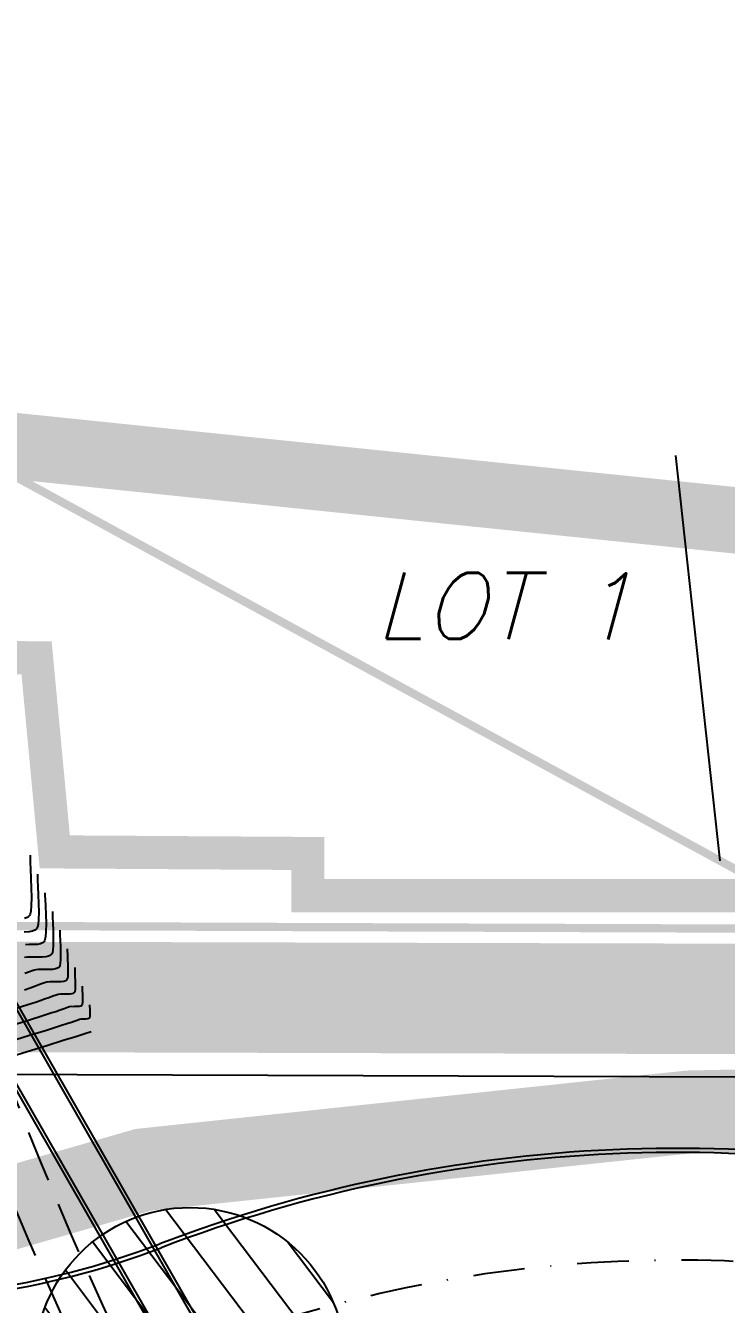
# Model space of a CAD drawing. Header units: feet. Extents: x 26064 to 27719, y 16802 to 28989.
# Drawn here: x 26359.4 to 26443.9, y 17973.6 to 18128 of the extents above; entities that cross this region are included whole.
import ezdxf
from ezdxf.enums import TextEntityAlignment as Align

# ---------------------------------------------------------------- set-up
doc = ezdxf.new("R2010")
doc.units = ezdxf.units.FT
doc.header["$LTSCALE"] = 50
doc.header["$MEASUREMENT"] = 0
for name, pattern in [('BORDER', [1.5, 1, -0.1, 0.1, -0.1, 0.1, -0.1]), ('CENTERPL', [0.25, 0.125, -0.0625, 0, -0.0625]), ('DASHED', [0.75, 0.5, -0.25]), ('HIDDEN', [0.375, 0.25, -0.125]), ('HIDDEN2', [0.1875, 0.125, -0.0625]), ('HIDN25', [0.0938, 0.0625, -0.0313]), ('PHANTOM', [2.5, 1.25, -0.25, 0.25, -0.25, 0.25, -0.25])]:
    doc.linetypes.add(name, pattern=pattern)
for name, color, linetype in [('CL-ROADS', 9, 'CENTERPL'), ('CONT-MJR', 160, 'HIDDEN'), ('CONT-MNR', 55, 'HIDN25'), ('CURB-B', 4, 'Continuous'), ('CURB-F', 32, 'Continuous'), ('DEMO-STORM SEWER', 13, 'HIDDEN2'), ('DEMO-UTILITY', 1, 'Continuous'), ('FENCES-OTHER', 6, 'FENCE-WOOD'), ('INLET PROTECTION', 1, 'HIDDEN'), ('s-adjacent', 252, 'BORDER'), ('s-adjacent-txt-100', 251, 'Continuous'), ('s-adjoiners', 1, 'PHANTOM'), ('SD-INNER', 51, 'Continuous'), ('SD-OUTER', 6, 'Continuous'), ('SILT FENCE', 200, 'Continuous'), ('SILT_FENCE', 1, 'HIDDEN'), ('WATER', 5, 'Continuous')]:
    doc.layers.add(name, color=color, linetype=linetype)
doc.styles.add('ls80', font='simplex', dxfattribs={"oblique": 15, "height": 4})
doc.linetypes.add('FENCE-WOOD', pattern='A,1,0,[132,ltypeshp.shx,S=0.05,R=0,X=0,Y=0],-0.1', length=1.1)

msp = doc.modelspace()

# ---------------------------------------------------------------- hatches: boundary and pattern name
at = {"layer": 'INLET PROTECTION', "linetype": 'Continuous'}
h = msp.add_hatch(dxfattribs=at)
h.set_pattern_fill('ANSI31', scale=37.499998, angle=262.0889784, style=0)
h.set_pattern_definition([(307.088978, (50489.774, -5291.332), (3.7392183, 2.82681806), [])])
edge = h.paths.add_edge_path()
edge.add_arc((26379.21157, 17966.54427), 18.75, 0, 360)

# ---------------------------------------------------------------- linework, layer by layer
at = {"layer": 'CL-ROADS', "color": 7}
for centre, radius, start, end in [((26437.92209, 17818.04335), 160.89772, 74.1126687, 110.9545899), ((26339.98576, 18073.79035), 112.96, 239.7533771, 290.9528375), ((26386.2222, 18094.0347), 147.9428, 276.1868117, 306.342412)]:
    msp.add_arc(centre, radius, start, end, dxfattribs=at)
at = {"layer": 'CONT-MJR', "color": 7}
for p, q in [((26362.58804, 18021.04169, 610), (26362.58745, 18020.94695, 610)), ((26362.58745, 18020.94695, 610), (26362.59078, 18020.72205, 610)), ((26362.59078, 18020.72205, 610), (26362.60484, 18020.30842, 610)), ((26362.60484, 18020.30842, 610), (26362.63412, 18019.64876, 610)), ((26362.63412, 18019.64876, 610), (26362.67404, 18018.72373, 610)), ((26362.67404, 18018.72373, 610), (26362.69997, 18017.7822, 610)), ((26362.69997, 18017.7822, 610), (26362.693, 18016.92608, 610)), ((26362.45363, 18015.82443, 610), (26362.335, 18015.73512, 610)), ((26362.50459, 18015.87768, 610), (26362.45363, 18015.82443, 610)), ((26362.53708, 18015.92557, 610), (26362.50459, 18015.87768, 610)), ((26362.5919, 18016.06502, 610), (26362.53708, 18015.92557, 610)), ((26362.651, 18016.37116, 610), (26362.5919, 18016.06502, 610)), ((26362.693, 18016.92608, 610), (26362.651, 18016.37116, 610)), ((26359.55886, 18015.52818, 610), (26359.20761, 18015.489, 610)), ((26359.86797, 18015.52458, 610), (26359.55886, 18015.52818, 610)), ((26360.17915, 18015.5131, 610), (26359.86797, 18015.52458, 610)), ((26360.53661, 18015.52868, 610), (26360.17915, 18015.5131, 610)), ((26360.90532, 18015.54081, 610), (26360.53661, 18015.52868, 610)), ((26361.34195, 18015.53992, 610), (26360.90532, 18015.54081, 610)), ((26361.79102, 18015.56786, 610), (26361.34195, 18015.53992, 610)), ((26362.12196, 18015.63911, 610), (26361.79102, 18015.56786, 610)), ((26362.335, 18015.73512, 610), (26362.12196, 18015.63911, 610)), ((26367.07323, 18009.74854, 615), (26367.07322, 18009.69505, 615)), ((26367.07322, 18009.69505, 615), (26367.07706, 18009.557, 615)), ((26366.87188, 18008.07073, 615), (26366.64361, 18008.05481, 615)), ((26367.04754, 18008.15903, 615), (26366.87188, 18008.07073, 615)), ((26367.10273, 18008.42364, 615), (26367.04754, 18008.15903, 615)), ((26367.07706, 18009.557, 615), (26367.08867, 18009.29244, 615)), ((26367.08867, 18009.29244, 615), (26367.10459, 18008.88883, 615)), ((26367.10459, 18008.88883, 615), (26367.10273, 18008.42364, 615)), ((26361.86777, 18006.68445, 615), (26359.83299, 18006.04579, 615)), ((26363.43907, 18007.17828, 615), (26361.86777, 18006.68445, 615)), ((26364.46948, 18007.50277, 615), (26363.43907, 18007.17828, 615)), ((26364.88159, 18007.63339, 615), (26364.46948, 18007.50277, 615)), ((26365.23445, 18007.75725, 615), (26364.88159, 18007.63339, 615)), ((26365.57121, 18007.88269, 615), (26365.23445, 18007.75725, 615)), ((26365.85095, 18007.98498, 615), (26365.57121, 18007.88269, 615)), ((26366.03271, 18008.03939, 615), (26365.85095, 18007.98498, 615)), ((26366.23597, 18008.05034, 615), (26366.03271, 18008.03939, 615)), ((26366.44179, 18008.0516, 615), (26366.23597, 18008.05034, 615)), ((26366.64361, 18008.05481, 615), (26366.44179, 18008.0516, 615)), ((26359.83299, 18006.04579, 615), (26357.41213, 18005.28684, 615))]:
    msp.add_line(p, q, dxfattribs=at)
at = {"layer": 'CONT-MNR', "color": 7}
for p, q in [((26359.89693, 18027.81758, 607), (26359.89607, 18027.70121, 607)), ((26359.89933, 18027.42965, 607), (26359.91454, 18026.93689, 607)), ((26359.94807, 18026.15289, 607), (26359.99834, 18025.03837, 607)), ((26360.79613, 18025.20896, 608), (26360.80985, 18024.76441, 608)), ((26359.99834, 18025.03837, 607), (26360.04115, 18023.86455, 607)), ((26360.80985, 18024.76441, 608), (26360.8401, 18024.05709, 608)), ((26360.8401, 18024.05709, 608), (26360.88545, 18023.05158, 608)), ((26360.05855, 18022.72807, 607), (26360.03259, 18021.72555, 607)), ((26361.71012, 18022.46554, 609), (26361.74346, 18021.71455, 609)), ((26359.77883, 18020.50888, 607), (26359.7067, 18020.43351, 607)), ((26359.81933, 18020.56701, 607), (26359.77883, 18020.50888, 607)), ((26359.96855, 18021.08492, 607), (26359.88925, 18020.73104, 607)), ((26360.93977, 18020.96727, 608), (26360.91636, 18020.06281, 608)), ((26361.74346, 18021.71455, 609), (26361.78891, 18020.66146, 609)), ((26361.78891, 18020.66146, 609), (26361.81843, 18019.58959, 609)), ((26359.5388, 18020.30711, 607), (26359.23727, 18020.17121, 607)), ((26360.68742, 18018.96515, 608), (26360.62234, 18018.89715, 608)), ((26360.91636, 18020.06281, 608), (26360.85858, 18019.48484, 608)), ((26361.81049, 18018.61495, 609), (26361.76268, 18017.9832, 609)), ((26363.48457, 18018.70143, 611), (26363.48744, 18018.50767, 611)), ((26363.52478, 18017.58296, 611), (26363.55917, 18016.78599, 611)), ((26360.2724, 18017.03689, 609), (26359.77533, 18017.0379, 609)), ((26360.78364, 18017.0687, 609), (26360.2724, 18017.03689, 609)), ((26364.38212, 18016.52443, 612), (26364.38173, 18016.44363, 612)), ((26364.39896, 18015.88213, 612), (26364.42534, 18015.30007, 612)), ((26363.41318, 18014.33395, 611), (26363.35751, 18014.2774, 611)), ((26363.53932, 18014.75911, 611), (26363.4884, 18014.49536, 611)), ((26364.4558, 18014.50472, 612), (26364.46318, 18013.74329, 612)), ((26365.27915, 18014.2658, 613), (26365.27884, 18014.20047, 613)), ((26360.26958, 18013.91585, 611), (26359.82768, 18013.76281, 611)), ((26361.71765, 18014.03326, 611), (26361.40967, 18014.01985, 611)), ((26364.27505, 18012.74276, 612), (26364.16323, 18012.66688, 612)), ((26364.34894, 18012.83168, 612), (26364.32177, 18012.79022, 612)), ((26364.43787, 18013.23719, 612), (26364.39336, 18012.95705, 612)), ((26365.29277, 18013.74647, 613), (26365.3141, 18013.27584, 613)), ((26359.89646, 18011.78597, 612), (26359.23335, 18011.55534, 612)), ((26361.13779, 18012.24692, 612), (26360.54769, 18012.02642, 612)), ((26362.26796, 18012.53881, 612), (26361.93765, 18012.50915, 612)), ((26363.64479, 18012.55158, 612), (26363.2412, 18012.54616, 612)), ((26364.16323, 18012.66688, 612), (26363.95898, 18012.59356, 612)), ((26365.19258, 18011.20812, 613), (26365.10217, 18011.14676, 613)), ((26365.32423, 18011.60789, 613), (26365.28825, 18011.38138, 613)), ((26365.3447, 18012.0171, 613), (26365.32423, 18011.60789, 613)), ((26360.65389, 18010.09641, 613), (26359.62766, 18009.76106, 613)), ((26361.65226, 18010.4345, 613), (26361.1161, 18010.24802, 613)), ((26364.35666, 18011.04915, 613), (26364.07972, 18011.04243, 613)), ((26364.93702, 18011.08748, 613), (26364.68298, 18011.05354, 613)), ((26366.18987, 18009.83519, 614), (26366.15882, 18009.73455, 614)), ((26366.21123, 18011.05739, 614), (26366.22696, 18010.47173, 614)), ((26366.22696, 18010.47173, 614), (26366.21755, 18010.06383, 614)), ((26362.53956, 18008.79261, 614), (26361.45422, 18008.44478, 614)), ((26362.99884, 18008.94071, 614), (26362.53956, 18008.79261, 614)), ((26363.5104, 18009.12028, 614), (26362.99884, 18008.94071, 614)), ((26365.26075, 18009.54702, 614), (26365.05363, 18009.5412, 614)), ((26365.55334, 18009.55166, 614), (26365.26075, 18009.54702, 614)), ((26365.82052, 18009.5645, 614), (26365.55334, 18009.55166, 614)), ((26359.82628, 18007.92442, 614), (26357.73915, 18007.25872, 614)), ((26365.4176, 18005.90854, 616), (26363.90238, 18005.4399, 616)), ((26359.54781, 18004.09388, 616), (26356.85228, 18003.26092, 616)), ((26361.92181, 18004.82761, 616), (26359.54781, 18004.09388, 616))]:
    msp.add_line(p, q, dxfattribs=at)
at = {"layer": 'CONT-MNR', "color": 7, "extrusion": (0.999928, 0.012, 0)}
for p, q in [((26359.89607, 18027.70121, 607), (26359.89933, 18027.42965, 607)), ((26360.79319, 18025.45396, 608), (26360.79613, 18025.20896, 608))]:
    msp.add_line(p, q, dxfattribs=at)
at = {"layer": 'CONT-MNR', "color": 7, "extrusion": (0.999087, 0.042725, 0)}
msp.add_line((26359.91454, 18026.93689, 607), (26359.94807, 18026.15289, 607), dxfattribs=at)
at = {"layer": 'CONT-MNR', "color": 7, "extrusion": (0.999972, -0.007443, 0)}
msp.add_line((26360.79397, 18025.55895, 608), (26360.79319, 18025.45396, 608), dxfattribs=at)
at = {"layer": 'CONT-MNR', "color": 7, "extrusion": (0.999883, 0.015309, 0)}
for p, q in [((26360.04115, 18023.86455, 607), (26360.05855, 18022.72807, 607)), ((26360.92408, 18021.99259, 608), (26360.93977, 18020.96727, 608))]:
    msp.add_line(p, q, dxfattribs=at)
at = {"layer": 'CONT-MNR', "color": 7, "extrusion": (0.999336, 0.036446, 0)}
msp.add_line((26360.88545, 18023.05158, 608), (26360.92408, 18021.99259, 608), dxfattribs=at)
at = {"layer": 'CONT-MNR', "color": 7, "extrusion": (0.99998, -0.006315, 0)}
for p, q in [((26361.69101, 18023.30032, 609), (26361.69033, 18023.19246, 609)), ((26363.48508, 18018.78306, 611), (26363.48457, 18018.70143, 611))]:
    msp.add_line(p, q, dxfattribs=at)
at = {"layer": 'CONT-MNR', "color": 7, "extrusion": (0.99989, 0.014823, 0)}
msp.add_line((26361.69033, 18023.19246, 609), (26361.69412, 18022.93643, 609), dxfattribs=at)
at = {"layer": 'CONT-MNR', "color": 7, "extrusion": (0.999423, 0.033962, 0)}
for p, q in [((26361.69412, 18022.93643, 609), (26361.71012, 18022.46554, 609)), ((26363.48744, 18018.50767, 611), (26363.49955, 18018.1513, 611))]:
    msp.add_line(p, q, dxfattribs=at)
at = {"layer": 'CONT-MNR', "color": 7, "extrusion": (0.601455, -0.798906, 0)}
msp.add_line((26359.7067, 18020.43351, 607), (26359.5388, 18020.30711, 607), dxfattribs=at)
at = {"layer": 'CONT-MNR', "color": 7, "extrusion": (0.919922, -0.392101, 0)}
for p, q in [((26359.88925, 18020.73104, 607), (26359.81933, 18020.56701, 607)), ((26360.78703, 18019.16558, 608), (26360.72396, 18019.01759, 608))]:
    msp.add_line(p, q, dxfattribs=at)
at = {"layer": 'CONT-MNR', "color": 7, "extrusion": (0.995041, -0.099468, 0)}
msp.add_line((26360.03259, 18021.72555, 607), (26359.96855, 18021.08492, 607), dxfattribs=at)
at = {"layer": 'CONT-MNR', "color": 7, "extrusion": (-0.601455, 0.798906, 0)}
for p, q in [((26360.62234, 18018.89715, 608), (26360.47086, 18018.78311, 608)), ((26361.53799, 18017.36079, 609), (26361.40293, 18017.25912, 609))]:
    msp.add_line(p, q, dxfattribs=at)
at = {"layer": 'CONT-MNR', "color": 7, "extrusion": (0.820492, -0.571657, 0)}
msp.add_line((26360.72396, 18019.01759, 608), (26360.68742, 18018.96515, 608), dxfattribs=at)
at = {"layer": 'CONT-MNR', "color": 7, "extrusion": (0.975796, -0.218681, 0)}
msp.add_line((26360.85858, 18019.48484, 608), (26360.78703, 18019.16558, 608), dxfattribs=at)
at = {"layer": 'CONT-MNR', "color": 7, "extrusion": (0.999967, -0.008148, 0)}
for p, q in [((26361.81843, 18019.58959, 609), (26361.81049, 18018.61495, 609)), ((26363.58152, 18015.97481, 611), (26363.57551, 18015.23721, 611))]:
    msp.add_line(p, q, dxfattribs=at)
at = {"layer": 'CONT-MNR', "color": 7, "extrusion": (0.06211, -0.998069, 0)}
msp.add_line((26359.77627, 18018.56954, 608), (26359.20286, 18018.53386, 608), dxfattribs=at)
at = {"layer": 'CONT-MNR', "color": 7, "extrusion": (0.210463, -0.977602, 0)}
for p, q in [((26360.19883, 18018.66051, 608), (26359.77627, 18018.56954, 608)), ((26361.16039, 18017.14981, 609), (26360.78364, 18017.0687, 609))]:
    msp.add_line(p, q, dxfattribs=at)
at = {"layer": 'CONT-MNR', "color": 7, "extrusion": (-0.410886, 0.911687, 0)}
msp.add_line((26360.47086, 18018.78311, 608), (26360.19883, 18018.66051, 608), dxfattribs=at)
at = {"layer": 'CONT-MNR', "color": 7, "extrusion": (0.722441, -0.691432, 0)}
msp.add_line((26361.596, 18017.42141, 609), (26361.53799, 18017.36079, 609), dxfattribs=at)
at = {"layer": 'CONT-MNR', "color": 7, "extrusion": (0.827541, -0.561406, 0)}
for p, q in [((26361.63299, 18017.47593, 609), (26361.596, 18017.42141, 609)), ((26363.44117, 18014.37521, 611), (26363.41318, 18014.33395, 611))]:
    msp.add_line(p, q, dxfattribs=at)
at = {"layer": 'CONT-MNR', "color": 7, "extrusion": (0.930677, -0.365842, 0)}
for p, q in [((26361.6954, 18017.63469, 609), (26361.63299, 18017.47593, 609)), ((26363.4884, 18014.49536, 611), (26363.44117, 18014.37521, 611))]:
    msp.add_line(p, q, dxfattribs=at)
at = {"layer": 'CONT-MNR', "color": 7, "extrusion": (0.981869, -0.189559, 0)}
msp.add_line((26361.76268, 18017.9832, 609), (26361.6954, 18017.63469, 609), dxfattribs=at)
at = {"layer": 'CONT-MNR', "color": 7, "extrusion": (0.999016, 0.044348, 0)}
msp.add_line((26363.49955, 18018.1513, 611), (26363.52478, 18017.58296, 611), dxfattribs=at)
at = {"layer": 'CONT-MNR', "color": 7, "extrusion": (0.032876, -0.999459, 0)}
msp.add_line((26359.77533, 18017.0379, 609), (26359.35558, 18017.02409, 609), dxfattribs=at)
at = {"layer": 'CONT-MNR', "color": 7, "extrusion": (0.410886, -0.911687, 0)}
msp.add_line((26361.40293, 18017.25912, 609), (26361.16039, 18017.14981, 609), dxfattribs=at)
at = {"layer": 'CONT-MNR', "color": 7, "extrusion": (0.999621, 0.027536, 0)}
msp.add_line((26363.55917, 18016.78599, 611), (26363.58152, 18015.97481, 611), dxfattribs=at)
at = {"layer": 'CONT-MNR', "color": 7, "extrusion": (0.999833, 0.018249, 0)}
for p, q in [((26364.38173, 18016.44363, 612), (26364.3853, 18016.24773, 612)), ((26365.27884, 18014.20047, 613), (26365.28173, 18014.04207, 613))]:
    msp.add_line(p, q, dxfattribs=at)
at = {"layer": 'CONT-MNR', "color": 7, "extrusion": (0.999303, 0.037323, 0)}
for p, q in [((26364.3853, 18016.24773, 612), (26364.39896, 18015.88213, 612)), ((26365.28173, 18014.04207, 613), (26365.29277, 18013.74647, 613))]:
    msp.add_line(p, q, dxfattribs=at)
at = {"layer": 'CONT-MNR', "color": 7, "extrusion": (-0.56153, 0.827456, 0)}
msp.add_line((26363.35751, 18014.2774, 611), (26363.22429, 18014.18699, 611), dxfattribs=at)
at = {"layer": 'CONT-MNR', "color": 7, "extrusion": (0.997148, -0.075467, 0)}
msp.add_line((26363.57551, 18015.23721, 611), (26363.53932, 18014.75911, 611), dxfattribs=at)
at = {"layer": 'CONT-MNR', "color": 7, "extrusion": (0.999267, 0.038273, 0)}
for p, q in [((26364.42534, 18015.30007, 612), (26364.4558, 18014.50472, 612)), ((26365.3141, 18013.27584, 613), (26365.33873, 18012.63276, 613))]:
    msp.add_line(p, q, dxfattribs=at)
at = {"layer": 'CONT-MNR', "color": 7, "extrusion": (0.347056, -0.937845, 0)}
msp.add_line((26359.82768, 18013.76281, 611), (26359.28087, 18013.56046, 611), dxfattribs=at)
at = {"layer": 'CONT-MNR', "color": 7, "extrusion": (0.264815, -0.964299, 0)}
msp.add_line((26360.57263, 18013.99908, 611), (26360.26958, 18013.91585, 611), dxfattribs=at)
at = {"layer": 'CONT-MNR', "color": 7, "extrusion": (0.110871, -0.993835, 0)}
msp.add_line((26360.87525, 18014.03283, 611), (26360.57263, 18013.99908, 611), dxfattribs=at)
at = {"layer": 'CONT-MNR', "color": 7, "extrusion": (-0.011656, -0.999932, 0)}
msp.add_line((26361.14157, 18014.02973, 611), (26360.87525, 18014.03283, 611), dxfattribs=at)
at = {"layer": 'CONT-MNR', "color": 7, "extrusion": (-0.036845, -0.999321, 0)}
msp.add_line((26361.40967, 18014.01985, 611), (26361.14157, 18014.02973, 611), dxfattribs=at)
at = {"layer": 'CONT-MNR', "color": 7, "extrusion": (0.024253, -0.999706, 0)}
for p, q in [((26362.12574, 18014.04316, 611), (26361.71765, 18014.03326, 611)), ((26363.2412, 18012.54616, 612), (26362.89868, 18012.53785, 612))]:
    msp.add_line(p, q, dxfattribs=at)
at = {"layer": 'CONT-MNR', "color": 7, "extrusion": (0.013434, -0.99991, 0)}
for p, q in [((26362.60659, 18014.04962, 611), (26362.12574, 18014.04316, 611)), ((26364.68298, 18011.05354, 613), (26364.35666, 18011.04915, 613))]:
    msp.add_line(p, q, dxfattribs=at)
at = {"layer": 'CONT-MNR', "color": 7, "extrusion": (0.13245, -0.99119, 0)}
for p, q in [((26362.98093, 18014.09965, 611), (26362.60659, 18014.04962, 611)), ((26363.95898, 18012.59356, 612), (26363.64479, 18012.55158, 612))]:
    msp.add_line(p, q, dxfattribs=at)
at = {"layer": 'CONT-MNR', "color": 7, "extrusion": (0.337822, -0.94121, 0)}
for p, q in [((26363.22429, 18014.18699, 611), (26362.98093, 18014.09965, 611)), ((26365.10217, 18011.14676, 613), (26364.93702, 18011.08748, 613))]:
    msp.add_line(p, q, dxfattribs=at)
at = {"layer": 'CONT-MNR', "color": 7, "extrusion": (0.712627, -0.701543, 0)}
for p, q in [((26364.32177, 18012.79022, 612), (26364.27505, 18012.74276, 612)), ((26365.23036, 18011.24649, 613), (26365.19258, 18011.20812, 613))]:
    msp.add_line(p, q, dxfattribs=at)
at = {"layer": 'CONT-MNR', "color": 7, "extrusion": (0.942565, -0.334022, 0)}
for p, q in [((26364.39336, 18012.95705, 612), (26364.34894, 18012.83168, 612)), ((26365.28825, 18011.38138, 613), (26365.25233, 18011.28001, 613))]:
    msp.add_line(p, q, dxfattribs=at)
at = {"layer": 'CONT-MNR', "color": 7, "extrusion": (0.998751, -0.049959, 0)}
msp.add_line((26364.46318, 18013.74329, 612), (26364.43787, 18013.23719, 612), dxfattribs=at)
at = {"layer": 'CONT-MNR', "color": 7, "extrusion": (-0.346359, 0.938102, 0)}
msp.add_line((26360.54769, 18012.02642, 612), (26359.89646, 18011.78597, 612), dxfattribs=at)
at = {"layer": 'CONT-MNR', "color": 7, "extrusion": (-0.335454, 0.942057, 0)}
msp.add_line((26361.61753, 18012.41775, 612), (26361.13779, 18012.24692, 612), dxfattribs=at)
at = {"layer": 'CONT-MNR', "color": 7, "extrusion": (0.274554, -0.961572, 0)}
for p, q in [((26361.93765, 18012.50915, 612), (26361.61753, 18012.41775, 612)), ((26363.30267, 18011.01923, 613), (26363.04383, 18010.94533, 613))]:
    msp.add_line(p, q, dxfattribs=at)
at = {"layer": 'CONT-MNR', "color": 7, "extrusion": (-0.035172, -0.999381, 0)}
for p, q in [((26362.56305, 18012.52843, 612), (26362.26796, 18012.53881, 612)), ((26363.80834, 18011.03482, 613), (26363.56974, 18011.04321, 613)), ((26365.05363, 18009.5412, 614), (26364.87153, 18009.54761, 614))]:
    msp.add_line(p, q, dxfattribs=at)
at = {"layer": 'CONT-MNR', "color": 7, "extrusion": (0.028063, -0.999606, 0)}
for p, q in [((26362.89868, 18012.53785, 612), (26362.56305, 18012.52843, 612)), ((26364.07972, 18011.04243, 613), (26363.80834, 18011.03482, 613))]:
    msp.add_line(p, q, dxfattribs=at)
at = {"layer": 'CONT-MNR', "color": 7, "extrusion": (0.836457, -0.548033, 0)}
msp.add_line((26365.25233, 18011.28001, 613), (26365.23036, 18011.24649, 613), dxfattribs=at)
at = {"layer": 'CONT-MNR', "color": 7, "extrusion": (0.999953, 0.009697, 0)}
msp.add_line((26365.33873, 18012.63276, 613), (26365.3447, 18012.0171, 613), dxfattribs=at)
at = {"layer": 'CONT-MNR', "color": 7, "extrusion": (0.999996, -0.002882, 0)}
msp.add_line((26366.17619, 18012.00717, 614), (26366.17602, 18011.94645, 614), dxfattribs=at)
at = {"layer": 'CONT-MNR', "color": 7, "extrusion": (0.999747, 0.022476, 0)}
msp.add_line((26366.17602, 18011.94645, 614), (26366.17942, 18011.79518, 614), dxfattribs=at)
at = {"layer": 'CONT-MNR', "color": 7, "extrusion": (0.999168, 0.040792, 0)}
msp.add_line((26366.17942, 18011.79518, 614), (26366.19111, 18011.50869, 614), dxfattribs=at)
at = {"layer": 'CONT-MNR', "color": 7, "extrusion": (0.999008, 0.044536, 0)}
msp.add_line((26366.19111, 18011.50869, 614), (26366.21123, 18011.05739, 614), dxfattribs=at)
at = {"layer": 'CONT-MNR', "color": 7, "extrusion": (0.309841, -0.950788, 0)}
msp.add_line((26359.62766, 18009.76106, 613), (26358.11239, 18009.26727, 613), dxfattribs=at)
at = {"layer": 'CONT-MNR', "color": 7, "extrusion": (0.311683, -0.950186, 0)}
msp.add_line((26361.1161, 18010.24802, 613), (26360.65389, 18010.09641, 613), dxfattribs=at)
at = {"layer": 'CONT-MNR', "color": 7, "extrusion": (0.346359, -0.938102, 0)}
msp.add_line((26362.17881, 18010.62891, 613), (26361.65226, 18010.4345, 613), dxfattribs=at)
at = {"layer": 'CONT-MNR', "color": 7, "extrusion": (0.350035, -0.936737, 0)}
msp.add_line((26362.65594, 18010.8072, 613), (26362.17881, 18010.62891, 613), dxfattribs=at)
at = {"layer": 'CONT-MNR', "color": 7, "extrusion": (0.335454, -0.942057, 0)}
msp.add_line((26363.04383, 18010.94533, 613), (26362.65594, 18010.8072, 613), dxfattribs=at)
at = {"layer": 'CONT-MNR', "color": 7, "extrusion": (0.089427, -0.995993, 0)}
for p, q in [((26363.56974, 18011.04321, 613), (26363.30267, 18011.01923, 613)), ((26364.87153, 18009.54761, 614), (26364.66769, 18009.52931, 614))]:
    msp.add_line(p, q, dxfattribs=at)
at = {"layer": 'CONT-MNR', "color": 7, "extrusion": (0.497133, -0.867674, 0)}
msp.add_line((26366.09962, 18009.66461, 614), (26366.00172, 18009.60852, 614), dxfattribs=at)
at = {"layer": 'CONT-MNR', "color": 7, "extrusion": (0.696196, -0.717851, 0)}
msp.add_line((26366.13895, 18009.70276, 614), (26366.09962, 18009.66461, 614), dxfattribs=at)
at = {"layer": 'CONT-MNR', "color": 7, "extrusion": (0.848074, -0.529878, 0)}
msp.add_line((26366.15882, 18009.73455, 614), (26366.13895, 18009.70276, 614), dxfattribs=at)
at = {"layer": 'CONT-MNR', "color": 7, "extrusion": (0.992751, -0.120189, 0)}
msp.add_line((26366.21755, 18010.06383, 614), (26366.18987, 18009.83519, 614), dxfattribs=at)
at = {"layer": 'CONT-MNR', "color": 7, "extrusion": (0.304467, -0.952523, 0)}
msp.add_line((26361.45422, 18008.44478, 614), (26359.82628, 18007.92442, 614), dxfattribs=at)
at = {"layer": 'CONT-MNR', "color": 7, "extrusion": (0.349057, -0.937102, 0)}
msp.add_line((26363.99863, 18009.30213, 614), (26363.5104, 18009.12028, 614), dxfattribs=at)
at = {"layer": 'CONT-MNR', "color": 7, "extrusion": (0.343427, -0.939179, 0)}
msp.add_line((26364.40418, 18009.45043, 614), (26363.99863, 18009.30213, 614), dxfattribs=at)
at = {"layer": 'CONT-MNR', "color": 7, "extrusion": (0.286774, -0.957998, 0)}
msp.add_line((26364.66769, 18009.52931, 614), (26364.40418, 18009.45043, 614), dxfattribs=at)
at = {"layer": 'CONT-MNR', "color": 7, "extrusion": (0.236061, -0.971738, 0)}
msp.add_line((26366.00172, 18009.60852, 614), (26365.82052, 18009.5645, 614), dxfattribs=at)
at = {"layer": 'CONT-MNR', "color": 7, "extrusion": (0.295357, -0.955387, 0)}
msp.add_line((26363.90238, 18005.4399, 616), (26361.92181, 18004.82761, 616), dxfattribs=at)
at = {"layer": 'CONT-MNR', "color": 7, "extrusion": (0.295767, -0.95526, 0)}
msp.add_line((26366.39556, 18006.21134, 616), (26365.4176, 18005.90854, 616), dxfattribs=at)
at = {"layer": 'CONT-MNR', "color": 7, "extrusion": (0.297071, -0.954856, 0)}
msp.add_line((26366.76434, 18006.32607, 616), (26366.39556, 18006.21134, 616), dxfattribs=at)
at = {"layer": 'CONT-MNR', "color": 7, "extrusion": (0.33163, -0.94341, 0)}
msp.add_line((26367.02865, 18006.41898, 616), (26366.76434, 18006.32607, 616), dxfattribs=at)
at = {"layer": 'CONT-MNR', "color": 7, "extrusion": (0.344761, -0.93869, 0)}
msp.add_line((26367.26387, 18006.50537, 616), (26367.02865, 18006.41898, 616), dxfattribs=at)
at = {"layer": 'CURB-B', "color": 7, "flags": 128}
for points in [[(26485.66286, 17985.7794, 0.162152378), (26375.55259, 17980.90713)], [(26289.9558, 17987.82934, 0.226976795), (26375.55259, 17980.90713)]]:
    msp.add_lwpolyline(points, format="xyb", dxfattribs=at)
at = {"layer": 'CURB-F', "color": 7}
for centre, radius, start, end in [((26437.92209, 17818.04335), 173.89772, 74.1126687, 110.9545899), ((26339.98576, 18073.79035), 99.96, 239.8002689, 290.9528375)]:
    msp.add_arc(centre, radius, start, end, dxfattribs=at)
at = {"layer": 'DEMO-STORM SEWER', "color": 7}
for radius, start, end in [(475, 197.2505968, 206.1894291), (480, 197.1155294, 206.0093736)]:
    msp.add_arc((26800.82023, 18170.57), radius, start, end, dxfattribs=at)
at = {"layer": 'DEMO-UTILITY', "color": 1, "linetype": 'DASHED', "const_width": 4}
msp.add_lwpolyline([(26748.26576, 18022.94146), (26393.41176, 18022.94146), (26393.41176, 18028.03829), (26362.87467, 18028.23359), (26360.67944, 18051.66064), (26323.47591, 18052.00709), (26322.89821, 18027.59018), (26284.58256, 18027.59018), (26284.58256, 18019.53126), (26192.46408, 18019.70149), (26192.46408, 18012.62755), (26216.06693, 18011.60481), (26216.06693, 17989.92853), (26228.01774, 17989.92853), (26228.01774, 18002.7714), (26250.46481, 18002.75787), (26250.34067, 17968.97962), (26223.03862, 17959.76302), (26223.03862, 17942.73845), (26250.28265, 17953.19357), (26248.70065, 17522.7369)], dxfattribs=at)
at = {"layer": 'FENCES-OTHER', "color": 7, "ltscale": 0.5, "flags": 128}
msp.add_lwpolyline([(26250.46134, 18001.75788), (26756.80215, 18000.00023), (26756.86622, 18014.63596), (27577.18074, 18012.41286)], dxfattribs=at)
msp.add_lwpolyline([(26250.46134, 18001.75788), (26756.80215, 18000.00023), (26756.86622, 18014.63596), (27577.18074, 18012.41286)], dxfattribs=at)
at = {"layer": 'INLET PROTECTION', "color": 7, "linetype": 'Continuous'}
msp.add_circle((26379.21157, 17966.54427), 18.75, dxfattribs=at)
at = {"layer": 's-adjacent', "color": 7}
msp.add_line((26443.18238, 18027.13693), (26437.81569, 18076.0823), dxfattribs=at)
at = {"layer": 's-adjoiners', "color": 7, "const_width": 1}
for points in [[(26352.23521, 18076.74581), (26458.23079, 18018.92848)], [(26458.23079, 18018.92848), (26235.54213, 18019.70149)]]:
    msp.add_lwpolyline(points, dxfattribs=at)
at = {"layer": 'SD-INNER', "color": 7}
for p, q in [((26346.08668, 18030.42889), (26380.63397, 17970.10863)), ((26342.18178, 18028.19243), (26375.49676, 17970.0238))]:
    msp.add_line(p, q, dxfattribs=at)
at = {"layer": 'SD-OUTER', "color": 7}
for p, q in [((26346.41643, 18030.61775), (26381.07261, 17970.10735)), ((26341.85203, 18028.00358), (26375.49454, 17969.26308))]:
    msp.add_line(p, q, dxfattribs=at)
at = {"layer": 'SILT FENCE', "linetype": 'Continuous', "const_width": 10, "flags": 128}
msp.add_lwpolyline([(27571.18993, 17113.92892), (27571.18993, 17648.08742), (27565.85877, 17658.64102), (27561.96805, 17673.0828), (27561.96805, 17792.50513), (27529.07287, 17872.54221), (27515.83663, 17965.7443), (27485.76855, 17981.4147), (26810.18741, 17983.35403), (26801.24797, 17983.84578), (26736.9852, 17997.16402), (26717.6278, 17998.68722), (26707.45353, 17998.94141), (26541.31565, 17998.97573), (26439.41486, 17996.83872), (26373.56271, 17989.8501), (26343.25903, 17981.11433), (26323.44511, 17981.69672), (26251.9082, 18008.79492), (26227.05969, 18020.52676)], dxfattribs=at)
at = {"layer": 'SILT_FENCE', "color": 3, "linetype": 'Continuous', "flags": 128}
msp.add_lwpolyline([(26097.9364, 18044.0899, 13.33333, 13.33333, 0), (26160.73597, 18030.65615, 13.33333, 13.33333, 0), (26203.8759, 18021.29541, 13.33333, 13.33333, 0), (26250.44337, 18011.00838, 13.33333, 13.33333, 0), (27572.16596, 18007.42643, 13.33, 13.33, 0)], format="xyseb", dxfattribs=at)
at = {"layer": 'WATER', "linetype": 'Continuous', "const_width": 8, "flags": 128}
msp.add_lwpolyline([(26213.10262, 18120.14653), (26260.12127, 18101.65937), (26293.04278, 18080.87237), (26314.47306, 18078.3662), (26333.85148, 18079.7332), (26452.72699, 18067.46349), (26536.83767, 18066.99596), (26567.66957, 18075.46925), (26627.79181, 18103.97027), (26669.41487, 18113.98413), (26756.51501, 18123.99801)], dxfattribs=at)

# ---------------------------------------------------------------- texts
at = {"layer": 's-adjacent-txt-100', "color": 7, "style": 'ls80', "oblique": 15}
msp.add_text('LOT 1', height=8, rotation=359.8011111, dxfattribs=at).set_placement((26417.14492, 18057.9247), align=Align.MIDDLE_CENTER)

doc.saveas('drawing.dxf')
